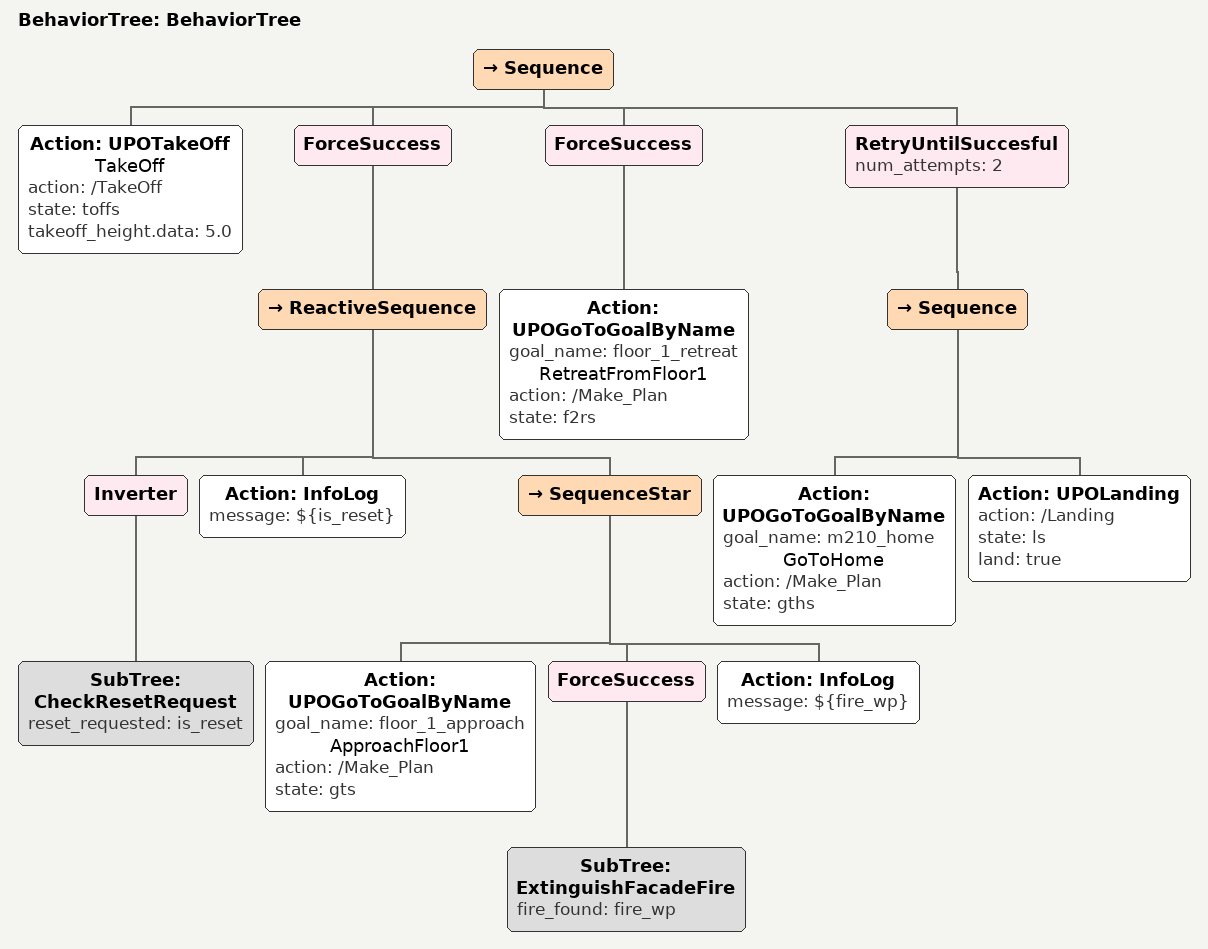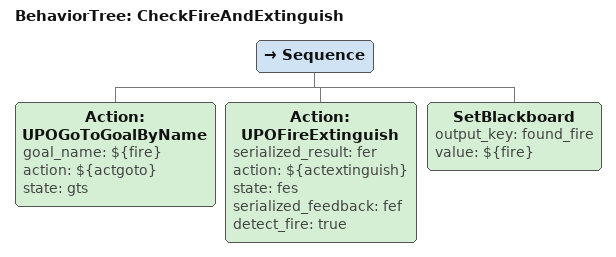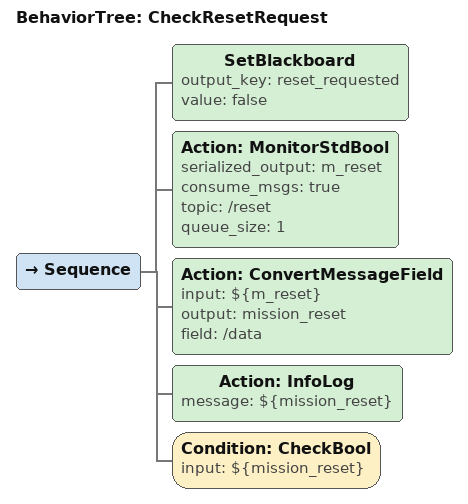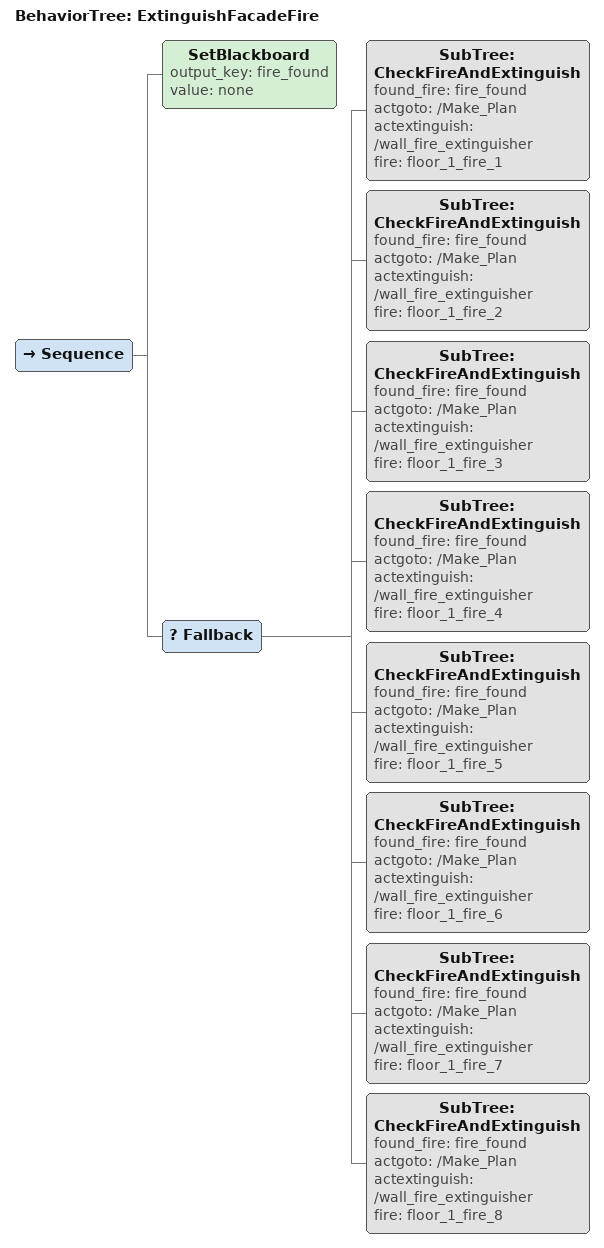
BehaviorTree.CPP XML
<root main_tree_to_execute="BehaviorTree">
    <BehaviorTree ID="BehaviorTree">
        <Sequence>
            <Action ID="UPOTakeOff" name="TakeOff" action="/TakeOff" state="toffs" takeoff_height.data="5.0"/>
            <ForceSuccess>
                <ReactiveSequence>
                    <Inverter>
                        <SubTree ID="CheckResetRequest" reset_requested="is_reset"/>
                    </Inverter>
                    <Action ID="InfoLog" message="${is_reset}"/>
                    <SequenceStar>
                        <Action ID="UPOGoToGoalByName" goal_name="floor_1_approach" name="ApproachFloor1" action="/Make_Plan" state="gts"/>
                        <ForceSuccess>
                            <SubTree fire_found="fire_wp" ID="ExtinguishFacadeFire"/>
                        </ForceSuccess>
                        <Action ID="InfoLog" message="${fire_wp}"/>
                    </SequenceStar>
                </ReactiveSequence>
            </ForceSuccess>
            <ForceSuccess>
                <Action ID="UPOGoToGoalByName" goal_name="floor_1_retreat" name="RetreatFromFloor1" action="/Make_Plan" state="f2rs"/>
            </ForceSuccess>
            <RetryUntilSuccesful num_attempts="2">
                <Sequence>
                    <Action ID="UPOGoToGoalByName" goal_name="m210_home" name="GoToHome" action="/Make_Plan" state="gths"/>
                    <Action ID="UPOLanding" action="/Landing" state="ls" land="true"/>
                </Sequence>
            </RetryUntilSuccesful>
        </Sequence>
    </BehaviorTree>
    <BehaviorTree ID="CheckFireAndExtinguish">
        <Sequence>
            <Action ID="UPOGoToGoalByName" goal_name="${fire}" action="${actgoto}" state="gts"/>
            <Action ID="UPOFireExtinguish" serialized_result="fer" action="${actextinguish}" state="fes" serialized_feedback="fef" detect_fire="true"/>
            <SetBlackboard output_key="found_fire" value="${fire}"/>
        </Sequence>
    </BehaviorTree>
    <BehaviorTree ID="CheckResetRequest">
        <Sequence>
            <SetBlackboard output_key="reset_requested" value="false"/>
            <Action serialized_output="m_reset" consume_msgs="true" ID="MonitorStdBool" topic="/reset" queue_size="1"/>
            <Action ID="ConvertMessageField" input="${m_reset}" output="mission_reset" field="/data"/>
            <Action ID="InfoLog" message="${mission_reset}"/>
            <Condition ID="CheckBool" input="${mission_reset}"/>
        </Sequence>
    </BehaviorTree>
    <BehaviorTree ID="ExtinguishFacadeFire">
        <Sequence>
            <SetBlackboard output_key="fire_found" value="none"/>
            <Fallback>
                <SubTree found_fire="fire_found" ID="CheckFireAndExtinguish" actgoto="/Make_Plan" actextinguish="/wall_fire_extinguisher" fire="floor_1_fire_1"/>
                <SubTree found_fire="fire_found" ID="CheckFireAndExtinguish" actgoto="/Make_Plan" actextinguish="/wall_fire_extinguisher" fire="floor_1_fire_2"/>
                <SubTree found_fire="fire_found" ID="CheckFireAndExtinguish" actgoto="/Make_Plan" actextinguish="/wall_fire_extinguisher" fire="floor_1_fire_3"/>
                <SubTree found_fire="fire_found" ID="CheckFireAndExtinguish" actgoto="/Make_Plan" actextinguish="/wall_fire_extinguisher" fire="floor_1_fire_4"/>
		<SubTree found_fire="fire_found" ID="CheckFireAndExtinguish" actgoto="/Make_Plan" actextinguish="/wall_fire_extinguisher" fire="floor_1_fire_5"/>
                <SubTree found_fire="fire_found" ID="CheckFireAndExtinguish" actgoto="/Make_Plan" actextinguish="/wall_fire_extinguisher" fire="floor_1_fire_6"/>
                <SubTree found_fire="fire_found" ID="CheckFireAndExtinguish" actgoto="/Make_Plan" actextinguish="/wall_fire_extinguisher" fire="floor_1_fire_7"/>
                <SubTree found_fire="fire_found" ID="CheckFireAndExtinguish" actgoto="/Make_Plan" actextinguish="/wall_fire_extinguisher" fire="floor_1_fire_8"/>
            </Fallback>
        </Sequence>
    </BehaviorTree>
</root>
